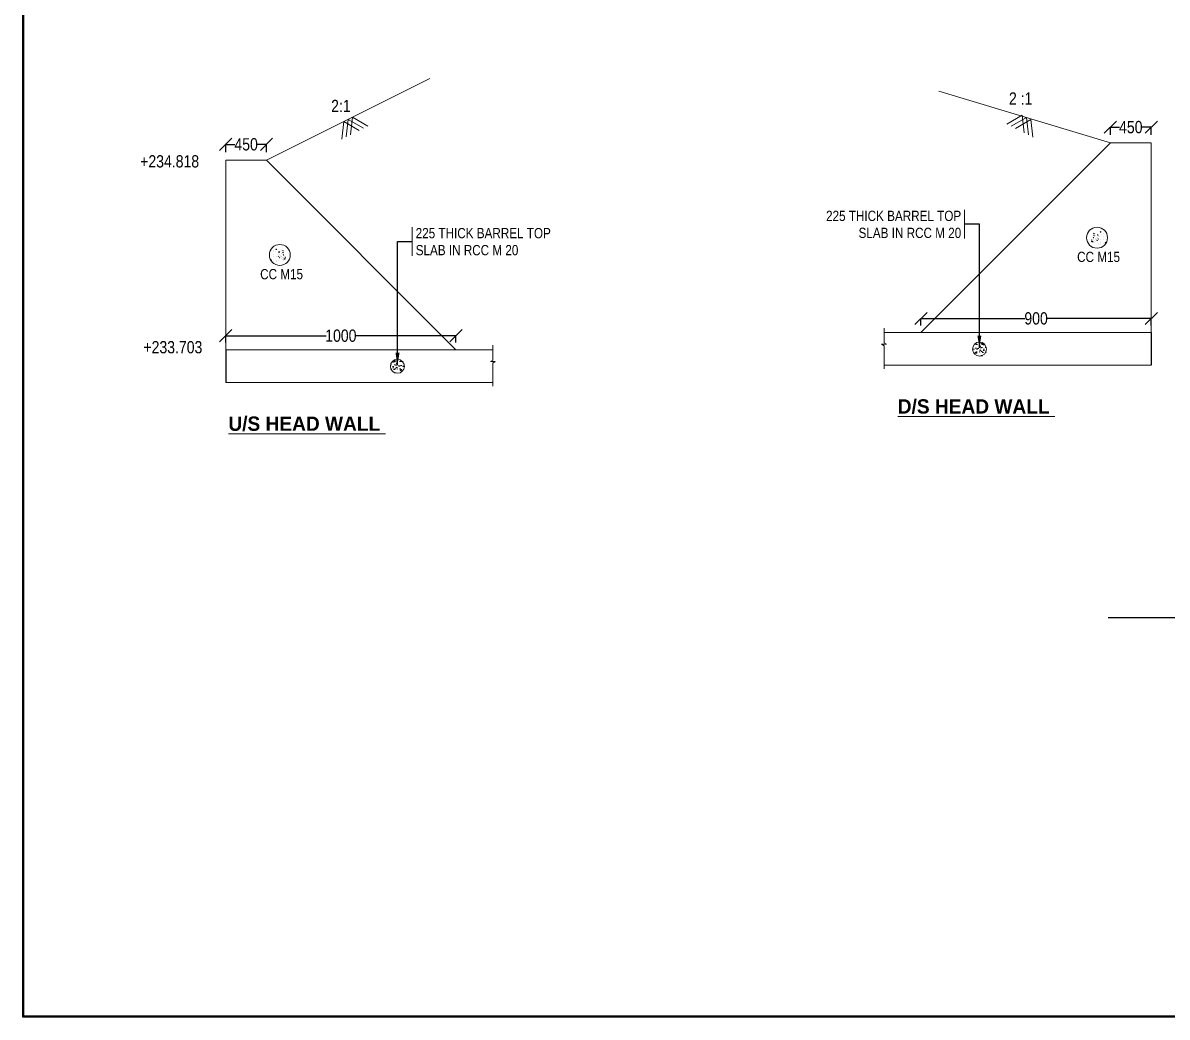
# Model space of a CAD drawing. Header units: inches. Extents: x -679659 to -168010, y 530056 to 1078123.
# Drawn here: x -242653 to -214630, y 530056 to 554407 of the extents above; entities that cross this region are included whole.
import ezdxf

# ---------------------------------------------------------------- set-up
doc = ezdxf.new("R2010")
doc.units = ezdxf.units.IN
doc.header["$LTSCALE"] = 1000
doc.header["$MEASUREMENT"] = 0
for name, color, linetype in [('abutment', 6, 'Continuous'), ('STEEL', 5, 'Continuous'), ('TEXT_GENERAL', 4, 'Continuous')]:
    doc.layers.add(name, color=color, linetype=linetype)
doc.styles.add('ARIAL NARROW', font='ARIALN.TTF')
doc.styles.add('CITYBLUEPR', font='cityb___.ttf')
doc.dimstyles.new('STANDARD$0', dxfattribs={"dimscale": 88.888889, "dimtxt": 0.02, "dimasz": 0.02, "dimexe": 0.05, "dimexo": 0.1, "dimgap": 0.002, "dimtad": 2, "dimdec": 0, "dimzin": 1, "dimdsep": 46, "dimtxsty": 'Standard', "dimblk": 'OBLIQUE', "dimcen": 0.09, "dimadec": 0, "dimazin": 0, "dimtfac": 1, "dimtdec": 4, "dimtofl": 0, "dimtmove": 0, "dimatfit": 3, "dimfxl": 1, "dimtolj": 1, "dimtzin": 1, "dimarcsym": 0})
doc.dimstyles.new('STANDARD$7', dxfattribs={"dimtxt": 2, "dimasz": 2, "dimexe": 1.25, "dimexo": 0.625, "dimtad": 1, "dimdec": 0, "dimlfac": 0.5, "dimdsep": 46, "dimtxsty": 'Standard', "dimblk": 'OBLIQUE', "dimcen": 2.5, "dimadec": 0, "dimazin": 0, "dimtfac": 1, "dimtdec": 0, "dimtmove": 0, "dimatfit": 3, "dimfxl": 1, "dimtolj": 1, "dimtzin": 0, "dimarcsym": 0})

# ---------------------------------------------------------------- blocks, each defined once
blk = doc.blocks.new('_Oblique')
at = {"color": 0, "linetype": 'ByBlock', "lineweight": -2}
blk.add_line((-0.5, -0.5), (0.5, 0.5), dxfattribs=at)
blk = doc.blocks.new('*D47')
at = {"layer": 'Defpoints', "color": 0, "transparency": 16777216}
for p in [(-215019, 551853), (-216019, 551660), (-215019, 551660)]:
    blk.add_point(p, dxfattribs=at)
at = {"layer": 'STEEL', "color": 0, "lineweight": -2, "transparency": 16777216}
for p, q in [((-216019, 551661), (-216019, 551855)), ((-216019, 551853), (-215796, 551853)), ((-215019, 551853), (-215243, 551853)), ((-215019, 551661), (-215019, 551855))]:
    blk.add_line(p, q, dxfattribs=at)
at = {"layer": 'STEEL', "color": 0, "lineweight": -2, "transparency": 16777216, "xscale": 300, "yscale": 300, "zscale": 300, "rotation": 180}
blk.add_blockref('_Oblique', (-216019, 551853), dxfattribs=at)
at = {"layer": 'STEEL', "color": 0, "lineweight": -2, "transparency": 16777216, "xscale": 300, "yscale": 300, "zscale": 300}
blk.add_blockref('_Oblique', (-215019, 551853), dxfattribs=at)
at = {"layer": 'STEEL', "color": 0, "lineweight": 9, "transparency": 16777216, "insert": (-215519, 551853), "char_height": 300, "attachment_point": 5, "style": 'ARIAL NARROW'}
blk.add_mtext('\\A1;450', dxfattribs=at)
blk = doc.blocks.new('*D48')
at = {"layer": 'Defpoints', "color": 0, "transparency": 16777216}
for p in [(-215019, 547167), (-220659, 546997), (-215019, 546997)]:
    blk.add_point(p, dxfattribs=at)
at = {"layer": 'STEEL', "color": 0, "lineweight": -2, "transparency": 16777216}
for p, q in [((-220659, 546998), (-220659, 547168)), ((-220659, 547167), (-218111, 547167)), ((-215019, 547167), (-217567, 547167)), ((-215019, 546998), (-215019, 547168))]:
    blk.add_line(p, q, dxfattribs=at)
at = {"layer": 'STEEL', "color": 0, "lineweight": -2, "transparency": 16777216, "xscale": 300, "yscale": 300, "zscale": 300, "rotation": 180}
blk.add_blockref('_Oblique', (-220659, 547167), dxfattribs=at)
at = {"layer": 'STEEL', "color": 0, "lineweight": -2, "transparency": 16777216, "xscale": 300, "yscale": 300, "zscale": 300}
blk.add_blockref('_Oblique', (-215019, 547167), dxfattribs=at)
at = {"layer": 'STEEL', "color": 0, "lineweight": 9, "transparency": 16777216, "insert": (-217839, 547167), "char_height": 300, "attachment_point": 5, "style": 'ARIAL NARROW'}
blk.add_mtext('\\A1;900', dxfattribs=at)
blk = doc.blocks.new('*D49')
at = {"layer": 'Defpoints', "color": 0, "transparency": 16777216}
for p in [(-237686, 551431), (-237686, 551238), (-236686, 551238)]:
    blk.add_point(p, dxfattribs=at)
at = {"layer": 'STEEL', "color": 0, "lineweight": -2, "transparency": 16777216}
for p, q in [((-237686, 551238), (-237686, 551432)), ((-237686, 551431), (-237463, 551431)), ((-236686, 551431), (-236909, 551431)), ((-236686, 551238), (-236686, 551432))]:
    blk.add_line(p, q, dxfattribs=at)
at = {"layer": 'STEEL', "color": 0, "lineweight": -2, "transparency": 16777216, "xscale": 300, "yscale": 300, "zscale": 300, "rotation": 180}
blk.add_blockref('_Oblique', (-237686, 551431), dxfattribs=at)
at = {"layer": 'STEEL', "color": 0, "lineweight": -2, "transparency": 16777216, "xscale": 300, "yscale": 300, "zscale": 300}
blk.add_blockref('_Oblique', (-236686, 551431), dxfattribs=at)
at = {"layer": 'STEEL', "color": 0, "lineweight": 9, "transparency": 16777216, "insert": (-237186, 551431), "char_height": 300, "attachment_point": 5, "style": 'ARIAL NARROW'}
blk.add_mtext('\\A1;450', dxfattribs=at)
blk = doc.blocks.new('*D50')
at = {"layer": 'Defpoints', "color": 0, "transparency": 16777216}
for p in [(-237686, 546744), (-237686, 546574), (-232046, 546574)]:
    blk.add_point(p, dxfattribs=at)
at = {"layer": 'STEEL', "color": 0, "lineweight": -2, "transparency": 16777216}
for p, q in [((-237686, 546575), (-237686, 546746)), ((-237686, 546744), (-235222, 546744)), ((-232046, 546744), (-234510, 546744)), ((-232046, 546575), (-232046, 546746))]:
    blk.add_line(p, q, dxfattribs=at)
at = {"layer": 'STEEL', "color": 0, "lineweight": -2, "transparency": 16777216, "xscale": 300, "yscale": 300, "zscale": 300, "rotation": 180}
blk.add_blockref('_Oblique', (-237686, 546744), dxfattribs=at)
at = {"layer": 'STEEL', "color": 0, "lineweight": -2, "transparency": 16777216, "xscale": 300, "yscale": 300, "zscale": 300}
blk.add_blockref('_Oblique', (-232046, 546744), dxfattribs=at)
at = {"layer": 'STEEL', "color": 0, "lineweight": 9, "transparency": 16777216, "insert": (-234866, 546744), "char_height": 300, "attachment_point": 5, "style": 'ARIAL NARROW'}
blk.add_mtext('\\A1;1000', dxfattribs=at)

msp = doc.modelspace()

# ---------------------------------------------------------------- hatches: boundary and pattern name
at = {"linetype": 'ByBlock', "lineweight": 9}
h = msp.add_hatch(dxfattribs=at)
h.set_pattern_fill('AR-CONC', color=0, scale=30, style=0)
h.set_pattern_definition([(50, (-753818.26, 354411.95), (215.178055, -18.82564), [22.5, -247.5]), (355, (-753818.26, 354411.95), (-41.6254, 225.65764), [18, -198]), (100.4514, (-753800.33, 354410.38), (173.552815, 206.83186), [19.12206, -210.34263]), (46.1842, (-753818.26, 354471.95), (320.17231, -49.6557), [33.75, -371.25]), (96.6356, (-753791.58, 354467.8), (280.39881, 292.23536), [28.68309, -315.5139]), (351.1842, (-753818.26, 354471.95), (280.39858, 292.23558), [27, -297]), (21, (-753788.26, 354456.95), (179.072116, -120.785667), [22.5, -247.5]), (326, (-753788.26, 354456.95), (72.9946, 217.54501), [18, -198]), (71.4514, (-753773.34, 354446.88), (252.06679, 96.75915), [19.12206, -210.34263]), (37.5, (-753818.26, 354411.95), (3.647957, 99.868156), [0, -195.6, 0, -201, 0, -198.75]), (7.5, (-753818.26, 354411.95), (78.920861, 118.323514), [0, -114.6, 0, -191.1, 0, -75.75]), (327.5, (-753885.16, 354411.95), (160.146731, -6.766462), [0, -75, 0, -234, 0, -310.5]), (317.5, (-753915.16, 354411.95), (174.95585, 30.031495), [0, -97.5, 0, -155.4, 0, -220.5])])
edge = h.paths.add_edge_path()
edge.add_arc((-219224.1, 546417.4), 171, 0, 360)
h = msp.add_hatch(dxfattribs=at)
h.set_pattern_fill('AR-CONC', color=0, scale=30, style=0)
h.set_pattern_definition([(130, (301112.48, 353989.32), (-215.178055, -18.82564), [22.5, -247.5]), (185, (301112.48, 353989.32), (41.6254, 225.65764), [18, -198]), (79.5486, (301094.55, 353987.75), (-173.552815, 206.83186), [19.12206, -210.34263]), (133.8158, (301112.48, 354049.32), (-320.17231, -49.6557), [33.75, -371.25]), (83.3644, (301085.8, 354045.18), (-280.39881, 292.23536), [28.68309, -315.5139]), (188.8158, (301112.48, 354049.32), (-280.39858, 292.23558), [27, -297]), (159, (301082.48, 354034.32), (-179.072116, -120.785667), [22.5, -247.5]), (214, (301082.48, 354034.32), (-72.9946, 217.54501), [18, -198]), (108.5486, (301067.56, 354024.25), (-252.06679, 96.75915), [19.12206, -210.34263]), (142.5, (301112.48, 353989.32), (-3.647957, 99.868156), [0, -195.6, 0, -201, 0, -198.75]), (172.5, (301112.48, 353989.32), (-78.920861, 118.323514), [0, -114.6, 0, -191.1, 0, -75.75]), (212.5, (301179.38, 353989.32), (-160.146731, -6.766462), [0, -75, 0, -234, 0, -310.5]), (222.5, (301209.38, 353989.32), (-174.95585, 30.031495), [0, -97.5, 0, -155.4, 0, -220.5])])
edge = h.paths.add_edge_path()
edge.add_arc((-233481.7, 545994.8), 171, 0, 360)

# ---------------------------------------------------------------- linework, layer by layer
at = {"color": 0, "linetype": 'ByBlock', "lineweight": 9}
for p, q in [((-242633.4, 578737.2), (-242633.4, 530076)), ((-232686.4, 553042.7), (-236686.4, 551042.7)), ((-220218.4, 552735.1), (-216019.4, 551465.3)), ((-216019.4, 551465.3), (-220659.4, 546825.3)), ((-216019.4, 551465.3), (-215019.4, 551465.3)), ((-215019.4, 551465.3), (-215019.4, 546825.3)), ((-237686.4, 551042.7), (-237686.4, 546402.7)), ((-236686.4, 551042.7), (-237686.4, 551042.7)), ((-236686.4, 551042.7), (-232046.4, 546402.7)), ((-219588.5, 549825), (-219588.5, 549125)), ((-233117.3, 549402.4), (-233117.3, 548702.4)), ((-221559.5, 546932.7), (-221559.5, 546567.2)), ((-220659.4, 546825.3), (-221559.5, 546825.3)), ((-215019.4, 546825.3), (-221559.5, 546825.3)), ((-231146.3, 546510), (-231146.3, 546144.5)), ((-221501.7, 546538.4), (-221621.2, 546538.4)), ((-221621.2, 546538.4), (-221558.9, 546495.1)), ((-221559.5, 546567.2), (-221501.7, 546538.4)), ((-221558.9, 546495.1), (-221559.5, 545932.7)), ((-237686.4, 546402.7), (-231146.3, 546402.7)), ((-232046.4, 546402.7), (-231146.3, 546402.7)), ((-231146.3, 546144.5), (-231204, 546115.7)), ((-231204, 546115.7), (-231084.6, 546115.7)), ((-231084.6, 546115.7), (-231146.9, 546072.5)), ((-231146.9, 546072.5), (-231146.3, 545510)), ((-215019.4, 546025.3), (-221559.3, 546025.3)), ((-237686.4, 545602.7), (-231146.4, 545602.7)), ((-168030, 530076), (-242633.4, 530076))]:
    msp.add_line(p, q, dxfattribs=at)
at = {"layer": 'STEEL', "color": 0}
for p, q in [((-215019.4, 546825.3), (-215019.4, 546025.3)), ((-237686.4, 546402.7), (-237686.4, 545602.7)), ((-216077.5, 539846.6), (-212886.5, 539846.6))]:
    msp.add_line(p, q, dxfattribs=at)
for points in [[(-242653.4, 578757.2), (-168010, 578757.2), (-168010, 530056), (-242653.4, 530056)], [(-242633.4, 578737.2), (-168030, 578737.2), (-168030, 530076), (-242633.4, 530076)]]:
    msp.add_lwpolyline(points, close=True, dxfattribs=at)
at = {"layer": 'TEXT_GENERAL', "color": 0, "lineweight": 9}
for p, q in [((-234579.5, 552096.1), (-234628.8, 551668.5)), ((-234579.5, 552096.1), (-234207.9, 551878.9)), ((-218183.4, 552145.3), (-218555, 551928.1)), ((-218076.6, 552091.9), (-218448.2, 551874.7)), ((-218183.4, 552145.3), (-218134.2, 551717.7)), ((-218077, 552091.1), (-218027.8, 551663.5)), ((-218076.6, 552091.9), (-218027.4, 551664.3)), ((-234793.2, 551989.3), (-234842.4, 551561.7)), ((-234792.7, 551988.4), (-234842, 551560.8)), ((-234792.7, 551988.4), (-234421.1, 551771.3)), ((-234686.4, 552042.7), (-234735.6, 551615.1)), ((-234685.9, 552041.9), (-234735.2, 551614.2)), ((-234686.4, 552042.7), (-234314.7, 551825.5)), ((-217970.2, 552037.7), (-218341.8, 551820.5)), ((-217970.2, 552037.7), (-217921, 551610.1)), ((-217969.8, 552038.5), (-217920.5, 551610.9)), ((-216267.8, 549279.7), (-216250.8, 549278.2)), ((-216267.7, 549279.7), (-216253.9, 549296.1)), ((-216250.6, 549277.7), (-216253.9, 549295.7)), ((-216195.6, 549260.4), (-216195.6, 549260.4)), ((-216485.3, 549085.8), (-216473.9, 549084.8)), ((-216485.2, 549085.8), (-216476.1, 549096.8)), ((-216483.6, 549054.1), (-216470.3, 549059.2)), ((-216483.6, 549054.1), (-216474.2, 549047.7)), ((-216477.6, 549097.1), (-216477.6, 549097.1)), ((-216476.9, 549083), (-216476.9, 549083)), ((-216473.8, 549084.5), (-216476, 549096.5)), ((-216474.2, 549047.7), (-216470.3, 549059.2)), ((-216463.3, 549043.3), (-216448.5, 549058.7)), ((-216463.3, 549043.1), (-216446.3, 549040.5)), ((-216446.4, 549040.6), (-216448.5, 549058.7)), ((-216444, 549143.7), (-216432.6, 549142.7)), ((-216443.9, 549143.7), (-216434.8, 549154.7)), ((-216442.4, 549194.3), (-216442.4, 549194.3)), ((-216436.3, 549155), (-216436.3, 549155)), ((-216435.6, 549140.9), (-216435.6, 549140.9)), ((-216432.5, 549142.4), (-216434.7, 549154.4)), ((-216430.4, 549246.8), (-216424.1, 549254.3)), ((-216430.4, 549246.8), (-216419.1, 549245.8)), ((-216429.3, 549206.4), (-216415.9, 549211.5)), ((-216429.3, 549206.4), (-216419.8, 549200)), ((-216429.2, 549089.2), (-216429.2, 549089.2)), ((-216423, 549019.2), (-216423, 549019.2)), ((-216419, 549245.5), (-216420.6, 549254.3)), ((-216419.8, 549200), (-216415.9, 549211.5)), ((-216416, 549167.9), (-216416, 549167.9)), ((-216410.9, 549088), (-216410.9, 549088)), ((-216407.2, 549023.6), (-216407.2, 549023.6)), ((-216401.1, 549252.2), (-216401.1, 549252.2)), ((-216399.9, 549169.2), (-216399.9, 549169.2)), ((-216388.9, 549188.4), (-216388.9, 549188.4)), ((-216385.9, 549116.6), (-216385.9, 549116.6)), ((-216380.9, 549048), (-216380.9, 549048)), ((-216378.6, 549111.4), (-216378.6, 549111.4)), ((-216377.7, 549253.6), (-216377.7, 549253.6)), ((-216359.8, 549143.6), (-216359.8, 549143.6)), ((-216357, 549098.7), (-216357, 549098.7)), ((-216348.7, 549073.9), (-216337.3, 549072.9)), ((-216348.6, 549073.9), (-216339.4, 549084.8)), ((-216345.8, 549145.2), (-216345.8, 549145.2)), ((-216343.4, 549208.6), (-216343.4, 549208.6)), ((-216341.2, 549194.7), (-216341.2, 549194.7)), ((-216337.2, 549072.6), (-216339.4, 549084.5)), ((-216338.5, 549211.9), (-216323.6, 549227.3)), ((-216338.4, 549211.7), (-216321.5, 549209.1)), ((-216321.5, 549209.2), (-216323.6, 549227.3)), ((-216323.6, 549115.5), (-216319.3, 549117.2)), ((-216323.6, 549115.5), (-216314.1, 549109.1)), ((-216321.3, 549014.9), (-216321.3, 549014.9)), ((-216314.1, 549109.1), (-216311.4, 549117.2)), ((-216304.9, 549187), (-216304.9, 549187)), ((-216299.8, 549107.1), (-216299.8, 549107.1)), ((-216298.2, 549164.9), (-216298.2, 549164.9)), ((-216257.4, 548986.6), (-216257.4, 548986.6)), ((-216253.4, 549095.8), (-216253.4, 549095.8)), ((-216251.8, 549019.5), (-216251.8, 549019.5)), ((-216230.7, 549233.7), (-216230.7, 549233.7)), ((-216199, 549165.3), (-216199, 549165.3)), ((-216185.8, 548996), (-216185.8, 548996)), ((-216182.2, 549099.3), (-216182.2, 549099.3)), ((-216145.2, 549020.3), (-216128.1, 549018.8)), ((-216145.1, 549020.3), (-216131.3, 549036.7)), ((-236510.2, 548837.8), (-236510.2, 548837.8)), ((-236506.7, 548742.7), (-236506.7, 548742.7)), ((-236475.1, 548811.1), (-236475.1, 548811.1)), ((-236455.2, 548855.1), (-236451.9, 548873)), ((-236437.9, 548857), (-236455, 548855.5)), ((-236438.1, 548857.1), (-236451.8, 548873.5)), ((-236407.5, 548742.3), (-236407.5, 548742.3)), ((-236400.8, 548764.3), (-236400.8, 548764.3)), ((-236384.3, 548786.6), (-236382.2, 548804.7)), ((-236367.4, 548789.1), (-236384.3, 548786.5)), ((-236367.3, 548789.2), (-236382.1, 548804.7)), ((-236364.6, 548772.1), (-236364.6, 548772.1)), ((-236362.3, 548786), (-236362.3, 548786)), ((-236360, 548722.5), (-236360, 548722.5)), ((-236346, 548721), (-236346, 548721)), ((-236328.1, 548831), (-236328.1, 548831)), ((-236316.9, 548765.8), (-236316.9, 548765.8)), ((-236305.8, 548746.6), (-236305.8, 548746.6)), ((-236304.7, 548829.6), (-236304.7, 548829.6)), ((-236286, 548777.4), (-236289.9, 548788.9)), ((-236276.5, 548783.8), (-236289.9, 548788.9)), ((-236289.7, 548745.3), (-236289.7, 548745.3)), ((-236286.8, 548822.9), (-236285.2, 548831.6)), ((-236275.3, 548824.2), (-236286.7, 548823.2)), ((-236276.5, 548783.8), (-236286, 548777.4)), ((-236275.4, 548824.2), (-236281.7, 548831.6)), ((-236273.2, 548719.8), (-236271, 548731.8)), ((-236261.8, 548721.1), (-236273.1, 548720.1)), ((-236261.8, 548721.1), (-236271, 548732.1)), ((-236270.2, 548718.3), (-236270.2, 548718.3)), ((-236269.5, 548732.4), (-236269.5, 548732.4)), ((-236263.4, 548771.7), (-236263.4, 548771.7)), ((-236560.6, 548597.6), (-236577.7, 548596.1)), ((-236560.7, 548597.7), (-236574.5, 548614.1)), ((-236523.6, 548676.6), (-236523.6, 548676.6)), ((-236519.9, 548573.4), (-236519.9, 548573.4)), ((-236454, 548596.9), (-236454, 548596.9)), ((-236452.3, 548673.2), (-236452.3, 548673.2)), ((-236448.4, 548563.9), (-236448.4, 548563.9)), ((-236406, 548684.5), (-236406, 548684.5)), ((-236391.7, 548686.5), (-236394.4, 548694.6)), ((-236382.2, 548692.9), (-236391.7, 548686.5)), ((-236382.2, 548692.9), (-236386.5, 548694.6)), ((-236384.5, 548592.3), (-236384.5, 548592.3)), ((-236368.6, 548649.9), (-236366.4, 548661.9)), ((-236357.1, 548651.2), (-236368.5, 548650.2)), ((-236357.2, 548651.2), (-236366.4, 548662.2)), ((-236348.7, 548676.1), (-236348.7, 548676.1)), ((-236327.2, 548688.8), (-236327.2, 548688.8)), ((-236324.8, 548625.4), (-236324.8, 548625.4)), ((-236319.9, 548693.9), (-236319.9, 548693.9)), ((-236298.6, 548601), (-236298.6, 548601)), ((-236294.9, 548665.4), (-236294.9, 548665.4)), ((-236282.8, 548596.6), (-236282.8, 548596.6)), ((-236276.6, 548666.6), (-236276.6, 548666.6)), ((-236242.5, 548620.5), (-236259.5, 548617.9)), ((-236259.4, 548618), (-236257.3, 548636)), ((-236242.5, 548620.6), (-236257.3, 548636.1)), ((-236222.1, 548631.5), (-236235.5, 548636.6)), ((-236231.6, 548625.1), (-236235.5, 548636.6)), ((-236231.9, 548661.9), (-236229.7, 548673.8)), ((-236220.5, 548663.2), (-236231.8, 548662.2)), ((-236222.1, 548631.4), (-236231.6, 548625)), ((-236220.5, 548663.2), (-236229.7, 548674.1)), ((-236228.9, 548660.3), (-236228.9, 548660.3)), ((-236228.2, 548674.5), (-236228.2, 548674.5)), ((-219216.8, 546484.1), (-219201.9, 546499.6)), ((-219216.7, 546484), (-219199.8, 546481.4)), ((-219199.8, 546481.4), (-219201.9, 546499.5)), ((-219227, 546346.1), (-219215.6, 546345.1)), ((-219226.9, 546346.1), (-219217.7, 546357.1)), ((-219215.5, 546344.8), (-219217.7, 546356.8)), ((-219201.9, 546387.8), (-219197.6, 546389.4)), ((-219201.9, 546387.8), (-219192.4, 546381.4)), ((-219192.4, 546381.4), (-219189.7, 546389.4)), ((-219178.1, 546379.4), (-219178.1, 546379.4)), ((-233527.7, 545956.7), (-233527.7, 545956.7)), ((-233513.4, 545958.8), (-233516.1, 545966.8)), ((-233503.9, 545965.1), (-233513.4, 545958.7)), ((-233503.9, 545965.2), (-233508.2, 545966.8)), ((-233506, 546058.8), (-233503.9, 546076.9)), ((-233489, 546061.4), (-233506, 546058.7)), ((-233489, 546061.5), (-233503.8, 546076.9)), ((-233490.3, 545922.2), (-233488.1, 545934.1)), ((-233478.8, 545923.5), (-233490.2, 545922.5)), ((-233478.9, 545923.5), (-233488.1, 545934.4))]:
    msp.add_line(p, q, dxfattribs=at)
for centre, radius in [((-216345.8, 549145.2), 256.4), ((-236360, 548722.5), 256.4), ((-219224.1, 546417.4), 171), ((-233481.7, 545994.8), 171)]:
    msp.add_circle(centre, radius, dxfattribs=at)

# ---------------------------------------------------------------- texts
at = {"layer": 'abutment', "color": 0, "lineweight": 9, "char_height": 250, "style": 'ARIAL NARROW'}
for s, insert, attachment_point in [('225 THICK BARREL TOP \\PSLAB IN RCC M 20', (-219672.9, 549470), 6), ('225 THICK BARREL TOP \\PSLAB IN RCC M 20', (-233032.9, 549047.3), 4), (' CC M15', (-215783.8, 548673.6), 6), (' CC M15', (-236922, 548251), 4)]:
    msp.add_mtext(s, dxfattribs=dict(at, insert=insert, attachment_point=attachment_point))
at = {"layer": 'STEEL', "color": 0, "lineweight": 9, "char_height": 300, "style": 'ARIAL NARROW'}
for s, insert, attachment_point in [('2 :1', (-217930, 552554.1), 6), ('2:1', (-235104.1, 552371.1), 4), ('+234.818', (-239780.6, 551013.3), 4), ('+233.703', (-239701.4, 546461.6), 4)]:
    msp.add_mtext(s, dxfattribs=dict(at, insert=insert, attachment_point=attachment_point))
at = {"layer": 'TEXT_GENERAL', "color": 0, "lineweight": 9, "style": 'CITYBLUEPR'}
for s, p in [('%%UD/S HEAD WALL ', (-221226.7, 544838.2)), ('%%UU/S HEAD WALL ', (-237620.5, 544415.6))]:
    msp.add_text(s, height=350, dxfattribs=at).set_placement(p)

# ---------------------------------------------------------------- dimensions: what is measured, and where the dimension line sits
at = {"layer": 'STEEL', "color": 0, "lineweight": 9}
for base, p1, p2, text, picture, middle in [((-215019.4, 551853.4), (-216019.4, 551660.3), (-215019.4, 551660.3), '450', '*D47', (-215519.4, 551853.4)), ((-215019.4, 547167), (-220659.4, 546997.1), (-215019.4, 546997.1), '900', '*D48', (-217839.4, 547167))]:
    dim = msp.add_linear_dim(base=base, p1=p1, p2=p2, text=text, dimstyle='STANDARD$0', override={"dimscale": 1, "dimtxt": 300, "dimasz": 300, "dimexe": 1.25, "dimexo": 0.625, "dimgap": 0.625, "dimtad": 0, "dimlfac": 0.5, "dimzin": 8, "dimtxsty": 'ARIAL NARROW', "dimcen": 2.5, "dimtdec": 0, "dimtofl": 1, "dimtzin": 0}, dxfattribs=at)
    dim.commit()
    dim.dimension.update_dxf_attribs({"geometry": picture, "text_midpoint": middle})
for base, p1, p2, text, picture, middle in [((-237686.4, 551430.8), (-236686.4, 551237.7), (-237686.4, 551237.7), '450', '*D49', (-237186.4, 551430.8)), ((-237686.4, 546744.3), (-232046.4, 546574.4), (-237686.4, 546574.4), '1000', '*D50', (-234866.4, 546744.3))]:
    dim = msp.add_linear_dim(base=base, p1=p1, p2=p2, angle=180, text=text, dimstyle='STANDARD$0', override={"dimscale": 1, "dimtxt": 300, "dimasz": 300, "dimexe": 1.25, "dimexo": 0.625, "dimgap": 0.625, "dimtad": 0, "dimlfac": 0.5, "dimzin": 8, "dimtxsty": 'ARIAL NARROW', "dimcen": 2.5, "dimtdec": 0, "dimtofl": 1, "dimtzin": 0}, dxfattribs=at)
    dim.commit()
    dim.dimension.update_dxf_attribs({"geometry": picture, "text_midpoint": middle})

# ---------------------------------------------------------------- leaders
for points in [[(-219227.5, 546448.4), (-219227.5, 549475), (-219588.5, 549475)], [(-233478.3, 546025.8), (-233478.3, 549052.4), (-233117.3, 549052.4)]]:
    msp.add_leader(points, dimstyle='STANDARD$7', override={"dimasz": 300, "dimtad": 0}, dxfattribs=at)

doc.saveas('drawing.dxf')
